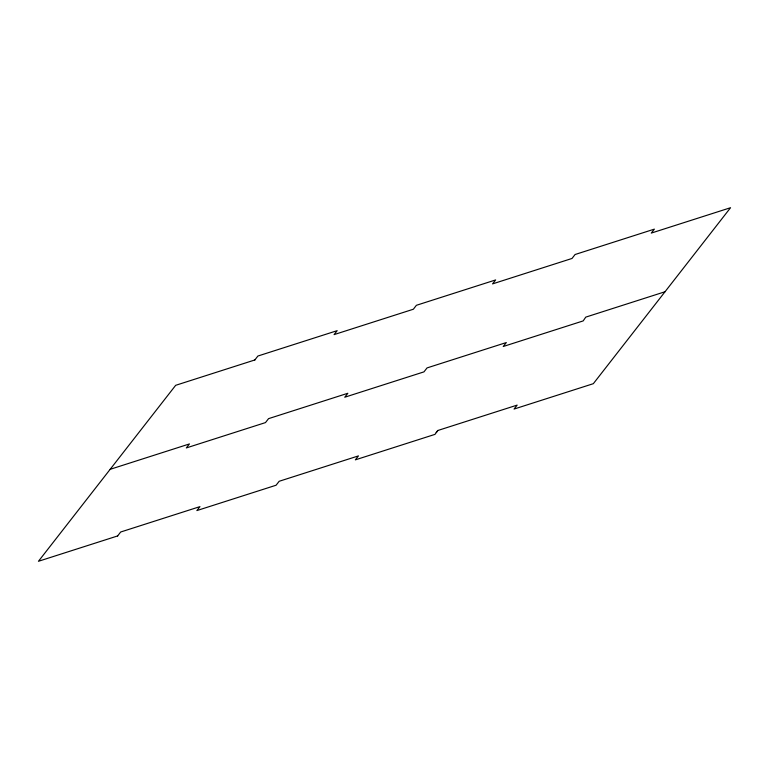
<?xml version="1.0" encoding="UTF-8"?>
<svg xmlns="http://www.w3.org/2000/svg" width="769" height="769" viewBox="0 0 769 769"><rect width="100%" height="100%" fill="white"/><g stroke="black" fill="none" stroke-linecap="round" stroke-linejoin="round"><path stroke-width="1.15" d="M254.818 359.979L257.903 356.028L337.168 330.66L334.092 334.611L413.357 309.234L416.385 305.303L495.649 279.935L492.573 283.886L572.011 258.461L575.087 254.51L654.361 229.133L651.285 233.084L730.55 207.717L593.332 383.683L514.067 409.06L517.143 405.109L437.878 430.477L434.956 434.379L355.355 459.852L358.441 455.902L279.166 481.279L276.09 485.229L196.874 510.578L199.95 506.627L120.685 532.004L117.609 535.955M437.878 430.477L436.167 432.514M254.933 359.94L175.668 385.317L38.45 561.283L117.715 535.916M110.159 469.321L189.434 443.944L186.329 447.933L265.478 422.594L268.564 418.644L347.828 393.276L344.752 397.227L423.969 371.869L427.045 367.918L506.319 342.551L503.234 346.502L583.181 320.913L585.757 317.126L665.022 291.749"/></g></svg>
